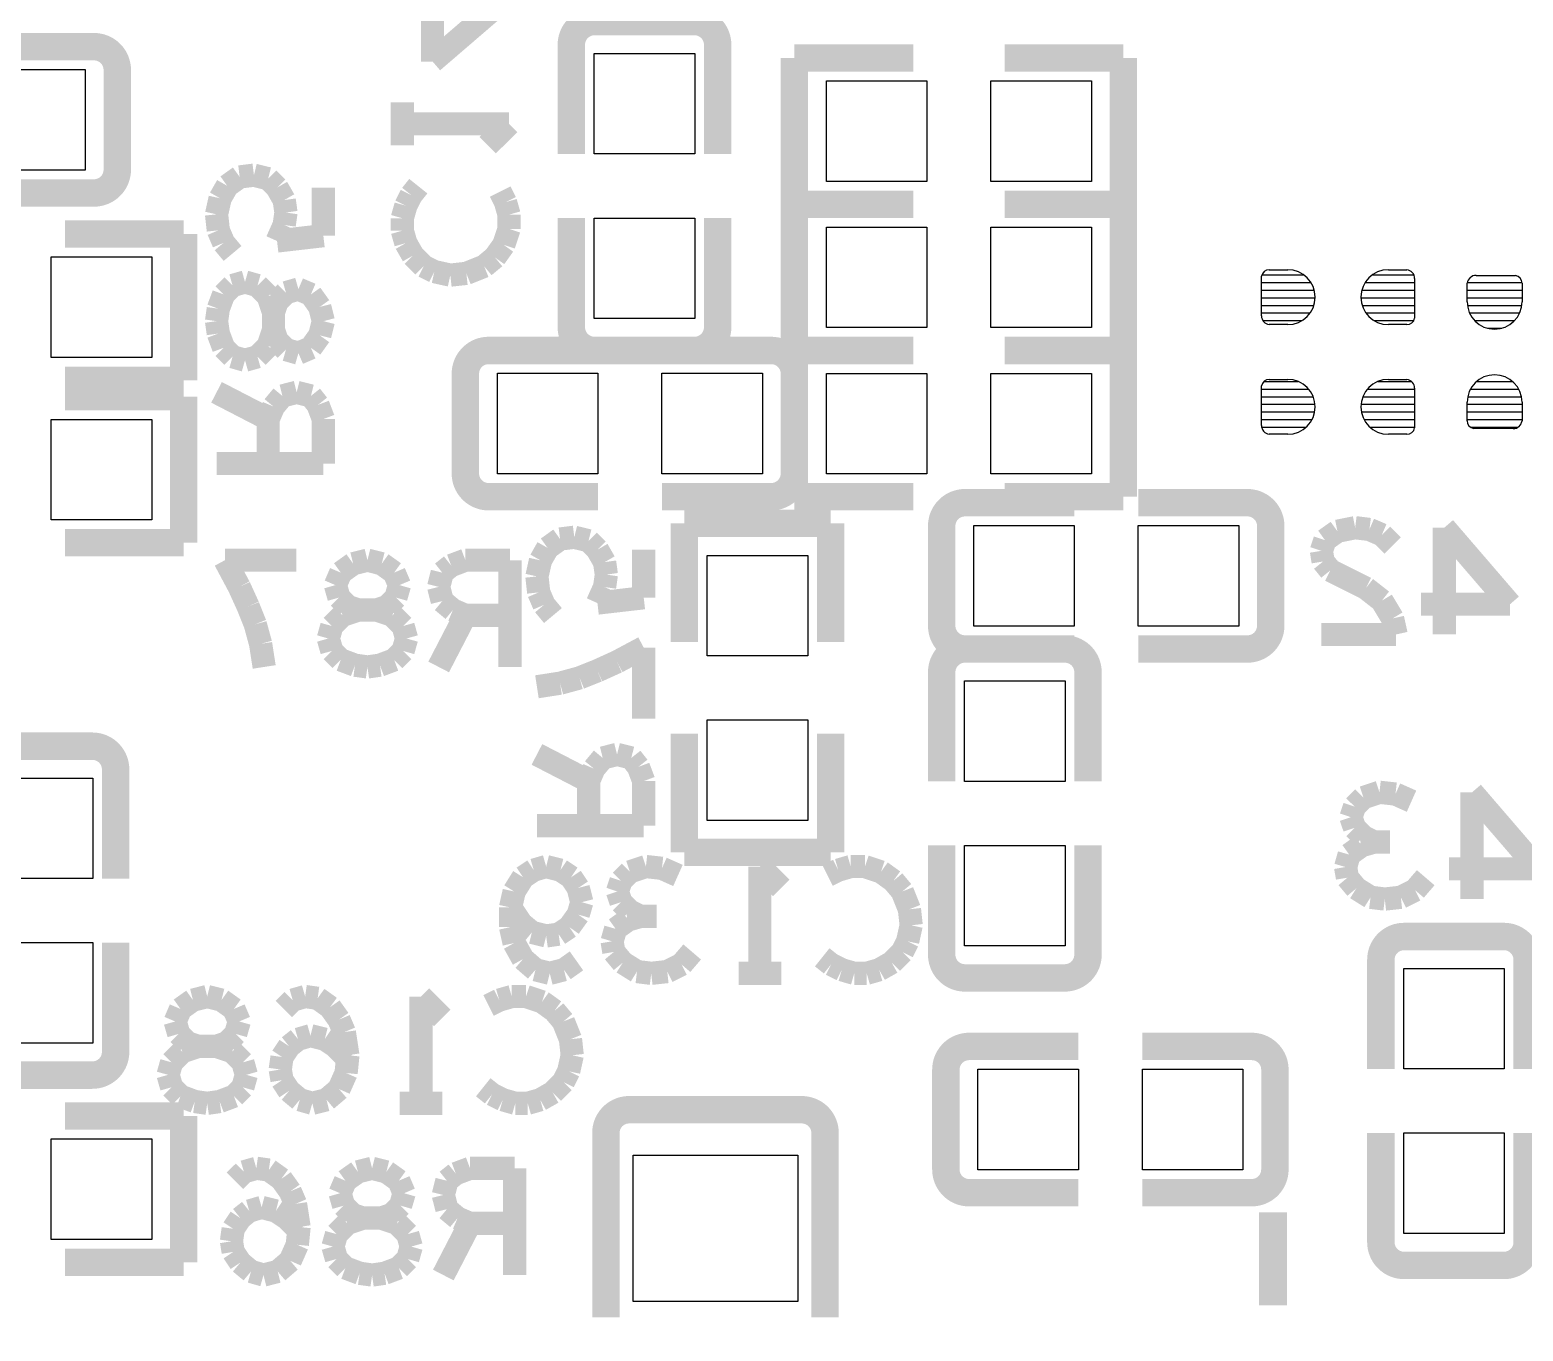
# Model space of a CAD drawing. Extents: x 175.8 to 218.8, y 273.2 to 311.2.
# Drawn here: x 191.01 to 199.17, y 299.56 to 306.68 of the extents above; entities that cross this region are included whole.
import ezdxf

# ---------------------------------------------------------------- set-up
doc = ezdxf.new("R2010")
doc.units = 0
doc.layers.add('MA_DETAILS', color=254, linetype='CONTINUOUS')

# ---------------------------------------------------------------- blocks, each defined once
blk = doc.blocks.new('FIGURE_SQUARE')
blk.add_lwpolyline([(-0.5, -0.5), (-0.5, 0.5), (0.5, 0.5), (0.5, -0.5)], close=True)

msp = doc.modelspace()

# ---------------------------------------------------------------- linework, layer by layer
at = {"layer": 'MA_DETAILS'}
for points, const_width in [([(193.208402, 306.511198), (193.208402, 306.997862)], 0.127), ([(193.626994, 306.87137), (193.208402, 306.511198)], 0.127), ([(194.640962, 306.729892), (194.094608, 306.729892)], 0.150114), ([(191.356742, 306.592224), (190.75908, 306.592224)], 0.150114), ([(193.967608, 306.602892), (193.967608, 306.00523)], 0.150114), ([(194.767962, 306.602892), (194.767962, 306.00523)], 0.150114), ([(195.83781, 306.529994), (195.187824, 306.529994)], 0.150114), ([(195.187824, 306.529994), (195.187824, 305.729894)], 0.150114), ([(196.337682, 306.529994), (196.987668, 306.529994)], 0.150114), ([(196.987668, 306.529994), (196.987668, 305.729894)], 0.150114), ([(191.483742, 305.91887), (191.483742, 306.465224)], 0.150114), ([(193.042794, 306.053236), (193.042794, 306.286916)], 0.127), ([(193.042794, 306.170076), (193.626994, 306.170076)], 0.127), ([(193.626994, 306.170076), (193.510154, 306.053236)], 0.127), ([(192.085214, 305.830732), (192.153286, 305.8795)], 0.127), ([(192.153286, 305.8795), (192.231264, 305.889152)], 0.127), ([(192.231264, 305.889152), (192.309242, 305.869848)], 0.127), ([(192.309242, 305.869848), (192.357756, 305.82108)], 0.127), ([(191.356742, 305.79187), (190.75908, 305.79187)], 0.150114), ([(192.046352, 305.76266), (192.085214, 305.830732)], 0.127), ([(192.357756, 305.82108), (192.396872, 305.753008)], 0.127), ([(192.610994, 305.55819), (192.610994, 305.82108)], 0.127), ([(193.062352, 305.72202), (193.091562, 305.78044)], 0.127), ([(193.091562, 305.78044), (193.130424, 305.828954)], 0.127), ([(193.578226, 305.799744), (193.607436, 305.741324)], 0.127), ([(192.026794, 305.67503), (192.046352, 305.76266)], 0.127), ([(192.396872, 305.753008), (192.406524, 305.684682)], 0.127), ([(192.406524, 305.684682), (192.396872, 305.61661)], 0.127), ([(193.042794, 305.653694), (193.062352, 305.72202)], 0.127), ([(193.607436, 305.741324), (193.626994, 305.673252)], 0.127), ([(195.83781, 305.729894), (195.187824, 305.729894)], 0.150114), ([(195.187824, 305.729894), (195.187824, 304.929794)], 0.150114), ([(195.187824, 305.729894), (195.83781, 305.729894)], 0.150114), ([(196.337682, 305.729894), (196.987668, 305.729894)], 0.150114), ([(196.987668, 305.729894), (196.337682, 305.729894)], 0.150114), ([(196.987668, 305.729894), (196.987668, 304.929794)], 0.150114), ([(192.036446, 305.5874), (192.026794, 305.67503)], 0.127), ([(192.396872, 305.61661), (192.357756, 305.52898)], 0.127), ([(193.042794, 305.585622), (193.042794, 305.653694)], 0.127), ([(193.626994, 305.673252), (193.626994, 305.595274)], 0.127), ([(193.967608, 305.057048), (193.967608, 305.65471)], 0.150114), ([(194.767962, 305.057048), (194.767962, 305.65471)], 0.150114), ([(191.19723, 305.566826), (191.847216, 305.566826)], 0.150114), ([(191.847216, 305.566826), (191.847216, 304.766726)], 0.150114), ([(192.065656, 305.519328), (192.036446, 305.5874)], 0.127), ([(192.357756, 305.52898), (192.610994, 305.55819)], 0.127), ([(193.062352, 305.51755), (193.042794, 305.585622)], 0.127), ([(193.626994, 305.595274), (193.597784, 305.507644)], 0.127), ([(192.114424, 305.460908), (192.065656, 305.519328)], 0.127), ([(193.101214, 305.449224), (193.062352, 305.51755)], 0.127), ([(193.159634, 305.390804), (193.101214, 305.449224)], 0.127), ([(193.549016, 305.439572), (193.490596, 305.390804)], 0.127), ([(193.597784, 305.507644), (193.549016, 305.439572)], 0.127), ([(193.218054, 305.361594), (193.159634, 305.390804)], 0.127), ([(193.305684, 305.34229), (193.218054, 305.361594)], 0.127), ([(193.490596, 305.390804), (193.393314, 305.351942)], 0.127), ([(192.065656, 305.236626), (192.114424, 305.285394)], 0.127), ([(192.114424, 305.285394), (192.182496, 305.304698)], 0.127), ([(192.182496, 305.304698), (192.250822, 305.285394)], 0.127), ([(192.250822, 305.285394), (192.309242, 305.226974)], 0.127), ([(193.393314, 305.351942), (193.305684, 305.34229)], 0.127), ([(192.036446, 305.158648), (192.065656, 305.236626)], 0.127), ([(192.309242, 305.226974), (192.338452, 305.139344)], 0.127), ([(192.357756, 305.197764), (192.338452, 305.139344)], 0.127), ([(192.406524, 305.246278), (192.357756, 305.197764)], 0.127), ([(192.474596, 305.265836), (192.406524, 305.246278)], 0.127), ([(192.542922, 305.236626), (192.474596, 305.265836)], 0.127), ([(192.591436, 305.168554), (192.542922, 305.236626)], 0.127), ([(192.026794, 305.090576), (192.036446, 305.158648)], 0.127), ([(192.338452, 305.139344), (192.338452, 305.041808)], 0.127), ([(192.338452, 305.139344), (192.338452, 305.041808)], 0.127), ([(192.610994, 305.090576), (192.591436, 305.168554)], 0.127), ([(192.036446, 305.022504), (192.026794, 305.090576)], 0.127), ([(192.338452, 305.041808), (192.309242, 304.954178)], 0.127), ([(192.338452, 305.041808), (192.357756, 304.983388)], 0.127), ([(192.591436, 305.012598), (192.610994, 305.090576)], 0.127), ([(192.065656, 304.944526), (192.036446, 305.022504)], 0.127), ([(192.309242, 304.954178), (192.250822, 304.895758)], 0.127), ([(192.357756, 304.983388), (192.406524, 304.934874)], 0.127), ([(192.542922, 304.944526), (192.591436, 305.012598)], 0.127), ([(192.114424, 304.895758), (192.065656, 304.944526)], 0.127), ([(192.182496, 304.876454), (192.114424, 304.895758)], 0.127), ([(192.250822, 304.895758), (192.182496, 304.876454)], 0.127), ([(192.406524, 304.934874), (192.474596, 304.915316)], 0.127), ([(192.474596, 304.915316), (192.542922, 304.944526)], 0.127), ([(193.51498, 304.930048), (194.112642, 304.930048)], 0.150114), ([(194.094608, 304.930048), (194.640962, 304.930048)], 0.150114), ([(195.060824, 304.930048), (194.463162, 304.930048)], 0.150114), ([(195.187824, 304.929794), (195.83781, 304.929794)], 0.150114), ([(195.83781, 304.929794), (195.187824, 304.929794)], 0.150114), ([(195.187824, 304.929794), (195.187824, 304.129694)], 0.150114), ([(196.987668, 304.929794), (196.337682, 304.929794)], 0.150114), ([(196.337682, 304.929794), (196.987668, 304.929794)], 0.150114), ([(196.987668, 304.929794), (196.987668, 304.129694)], 0.150114), ([(193.38798, 304.803048), (193.38798, 304.256694)], 0.150114), ([(195.187824, 304.256694), (195.187824, 304.803048)], 0.150114), ([(191.847216, 304.766726), (191.19723, 304.766726)], 0.150114), ([(191.19723, 304.677826), (191.847216, 304.677826)], 0.150114), ([(191.847216, 304.677826), (191.847216, 303.877726)], 0.150114), ([(192.309242, 304.55489), (192.026794, 304.70094)], 0.127), ([(192.338452, 304.622962), (192.309242, 304.55489)], 0.127), ([(192.386966, 304.681382), (192.338452, 304.622962)], 0.127), ([(192.464944, 304.70094), (192.386966, 304.681382)], 0.127), ([(192.542922, 304.681382), (192.464944, 304.70094)], 0.127), ([(192.581784, 304.632614), (192.542922, 304.681382)], 0.127), ([(192.610994, 304.55489), (192.581784, 304.632614)], 0.127), ([(192.309242, 304.55489), (192.309242, 304.311304)], 0.127), ([(192.610994, 304.311304), (192.610994, 304.55489)], 0.127), ([(192.026794, 304.311304), (192.610994, 304.311304)], 0.127), ([(193.51498, 304.129694), (194.112642, 304.129694)], 0.150114), ([(195.060824, 304.129694), (194.463162, 304.129694)], 0.150114), ([(195.187824, 304.129694), (195.83781, 304.129694)], 0.150114), ([(196.987668, 304.129694), (196.337682, 304.129694)], 0.150114), ([(196.120512, 304.096928), (196.718174, 304.096928)], 0.150114), ([(197.666356, 304.096928), (197.068694, 304.096928)], 0.150114), ([(194.585844, 303.983898), (195.385944, 303.983898)], 0.150114), ([(194.585844, 303.333912), (194.585844, 303.983898)], 0.150114), ([(195.385944, 303.983898), (195.385944, 303.333912)], 0.150114), ([(195.993512, 303.969928), (195.993512, 303.423574)], 0.150114), ([(197.793356, 303.423574), (197.793356, 303.969928)], 0.150114), ([(191.847216, 303.877726), (191.19723, 303.877726)], 0.150114), ([(193.837814, 303.849532), (193.905886, 303.8983)], 0.127), ([(193.905886, 303.8983), (193.983864, 303.907952)], 0.127), ([(193.983864, 303.907952), (194.061842, 303.888648)], 0.127), ([(194.061842, 303.888648), (194.110356, 303.83988)], 0.127), ([(198.090028, 303.892204), (198.07047, 303.833784)], 0.127), ([(198.1581, 303.940718), (198.090028, 303.892204)], 0.127), ([(198.255382, 303.960276), (198.1581, 303.940718)], 0.127), ([(198.33336, 303.950624), (198.255382, 303.960276)], 0.127), ([(198.401432, 303.921414), (198.33336, 303.950624)], 0.127), ([(198.459852, 303.862994), (198.401432, 303.921414)], 0.127), ([(198.742554, 303.960276), (199.102726, 303.541684)], 0.127), ([(198.742554, 303.376076), (198.742554, 303.960276)], 0.127), ([(193.798952, 303.78146), (193.837814, 303.849532)], 0.127), ([(194.110356, 303.83988), (194.149472, 303.771808)], 0.127), ([(194.363594, 303.57699), (194.363594, 303.83988)], 0.127), ([(198.07047, 303.833784), (198.080122, 303.775364)], 0.127), ([(192.073022, 303.782476), (192.462658, 303.782476)], 0.127), ([(192.151, 303.636426), (192.073022, 303.782476)], 0.127), ([(192.774316, 303.762918), (192.706244, 303.714404)], 0.127), ([(192.852294, 303.782476), (192.774316, 303.762918)], 0.127), ([(192.930272, 303.762918), (192.852294, 303.782476)], 0.127), ([(192.998344, 303.714404), (192.930272, 303.762918)], 0.127), ([(193.310256, 303.753266), (193.261488, 303.714404)], 0.127), ([(193.38798, 303.782476), (193.310256, 303.753266)], 0.127), ([(193.631566, 303.782476), (193.38798, 303.782476)], 0.127), ([(193.631566, 303.198276), (193.631566, 303.782476)], 0.127), ([(193.779394, 303.69383), (193.798952, 303.78146)], 0.127), ([(194.149472, 303.771808), (194.159124, 303.703482)], 0.127), ([(198.080122, 303.775364), (198.119238, 303.726596)], 0.127), ([(198.119238, 303.726596), (198.313802, 303.629314)], 0.127), ([(192.706244, 303.714404), (192.677034, 303.646078)], 0.127), ([(192.677034, 303.646078), (192.696592, 303.578006)], 0.127), ([(193.027554, 303.646078), (192.998344, 303.714404)], 0.127), ([(193.007996, 303.578006), (193.027554, 303.646078)], 0.127), ([(193.261488, 303.714404), (193.24193, 303.636426)], 0.127), ([(193.789046, 303.6062), (193.779394, 303.69383)], 0.127), ([(194.159124, 303.703482), (194.149472, 303.63541)], 0.127), ([(192.199768, 303.529238), (192.151, 303.636426)], 0.127), ([(192.696592, 303.578006), (192.745106, 303.529238)], 0.127), ([(192.959482, 303.529238), (193.007996, 303.578006)], 0.127), ([(193.24193, 303.636426), (193.261488, 303.558448)], 0.127), ([(193.818256, 303.538128), (193.789046, 303.6062)], 0.127), ([(194.149472, 303.63541), (194.110356, 303.54778)], 0.127), ([(194.110356, 303.54778), (194.363594, 303.57699)], 0.127), ([(198.313802, 303.629314), (198.401432, 303.560988)], 0.127), ([(198.401432, 303.560988), (198.459852, 303.463706)], 0.127), ([(192.23863, 303.431956), (192.199768, 303.529238)], 0.127), ([(192.657476, 303.422304), (192.715896, 303.480724)], 0.127), ([(192.715896, 303.480724), (192.803526, 303.509934)], 0.127), ([(192.745106, 303.529238), (192.803526, 303.509934)], 0.127), ([(192.803526, 303.509934), (192.901062, 303.509934)], 0.127), ([(192.803526, 303.509934), (192.901062, 303.509934)], 0.127), ([(192.901062, 303.509934), (192.959482, 303.529238)], 0.127), ([(192.901062, 303.509934), (192.988692, 303.480724)], 0.127), ([(192.988692, 303.480724), (193.047112, 303.422304)], 0.127), ([(193.38798, 303.480724), (193.24193, 303.198276)], 0.127), ([(193.261488, 303.558448), (193.319908, 303.509934)], 0.127), ([(193.319908, 303.509934), (193.38798, 303.480724)], 0.127), ([(193.38798, 303.480724), (193.631566, 303.480724)], 0.127), ([(193.867024, 303.479708), (193.818256, 303.538128)], 0.127), ([(199.102726, 303.541684), (198.616062, 303.541684)], 0.127), ([(192.26784, 303.324768), (192.23863, 303.431956)], 0.127), ([(192.638172, 303.353978), (192.657476, 303.422304)], 0.127), ([(193.047112, 303.422304), (193.066416, 303.353978)], 0.127), ([(198.459852, 303.463706), (198.47941, 303.376076)], 0.127), ([(192.287398, 303.198276), (192.26784, 303.324768)], 0.127), ([(192.657476, 303.285906), (192.638172, 303.353978)], 0.127), ([(193.066416, 303.353978), (193.047112, 303.285906)], 0.127), ([(198.47941, 303.376076), (198.07047, 303.376076)], 0.127), ([(192.706244, 303.237138), (192.657476, 303.285906)], 0.127), ([(192.784222, 303.207928), (192.706244, 303.237138)], 0.127), ([(192.998344, 303.237138), (192.920366, 303.207928)], 0.127), ([(193.047112, 303.285906), (192.998344, 303.237138)], 0.127), ([(194.217544, 303.226216), (194.363594, 303.304194)], 0.127), ([(194.363594, 303.304194), (194.363594, 302.914558)], 0.127), ([(196.666866, 303.296574), (196.120512, 303.296574)], 0.150114), ([(196.120512, 303.296574), (196.718174, 303.296574)], 0.150114), ([(197.666356, 303.296574), (197.068694, 303.296574)], 0.150114), ([(192.852294, 303.198276), (192.784222, 303.207928)], 0.127), ([(192.920366, 303.207928), (192.852294, 303.198276)], 0.127), ([(194.013074, 303.138586), (194.110356, 303.177448)], 0.127), ([(194.110356, 303.177448), (194.217544, 303.226216)], 0.127), ([(195.993512, 303.169574), (195.993512, 302.571912)], 0.150114), ([(196.793866, 303.169574), (196.793866, 302.571912)], 0.150114), ([(193.779394, 303.089818), (193.905886, 303.109376)], 0.127), ([(193.905886, 303.109376), (194.013074, 303.138586)], 0.127), ([(194.585844, 302.83404), (194.585844, 302.184054)], 0.150114), ([(195.385944, 302.184054), (195.385944, 302.83404)], 0.150114), ([(191.347598, 302.764698), (190.801244, 302.764698)], 0.150114), ([(194.061842, 302.57369), (193.779394, 302.71974)], 0.127), ([(194.139566, 302.700182), (194.091052, 302.641762)], 0.127), ([(194.217544, 302.71974), (194.139566, 302.700182)], 0.127), ([(194.295522, 302.700182), (194.217544, 302.71974)], 0.127), ([(194.334384, 302.651414), (194.295522, 302.700182)], 0.127), ([(191.474598, 302.637698), (191.474598, 302.040036)], 0.150114), ([(194.091052, 302.641762), (194.061842, 302.57369)], 0.127), ([(194.363594, 302.57369), (194.334384, 302.651414)], 0.127), ([(194.061842, 302.57369), (194.061842, 302.330104)], 0.127), ([(194.363594, 302.330104), (194.363594, 302.57369)], 0.127), ([(198.300594, 302.483266), (198.388224, 302.512476)], 0.127), ([(198.388224, 302.512476), (198.475854, 302.502824)], 0.127), ([(198.475854, 302.502824), (198.563484, 302.463708)], 0.127), ([(198.8947, 302.512476), (199.254872, 302.093884)], 0.127), ([(198.8947, 301.928276), (198.8947, 302.512476)], 0.127), ([(198.232268, 302.376078), (198.251826, 302.434498)], 0.127), ([(198.251826, 302.434498), (198.300594, 302.483266)], 0.127), ([(198.251826, 302.317658), (198.232268, 302.376078)], 0.127), ([(193.779394, 302.330104), (194.363594, 302.330104)], 0.127), ([(198.300594, 302.269144), (198.251826, 302.317658)], 0.127), ([(198.359014, 302.239934), (198.300594, 302.269144)], 0.127), ([(194.585844, 302.184054), (195.385944, 302.184054)], 0.150114), ([(195.993512, 301.62373), (195.993512, 302.221392)], 0.150114), ([(196.793866, 301.62373), (196.793866, 302.221392)], 0.150114), ([(198.203058, 302.103536), (198.222616, 302.171608)], 0.127), ([(198.222616, 302.171608), (198.290688, 302.220376)], 0.127), ([(198.290688, 302.220376), (198.359014, 302.239934)], 0.127), ([(198.359014, 302.239934), (198.446644, 302.239934)], 0.127), ([(193.761868, 302.086518), (193.82994, 302.106076)], 0.127), ([(193.82994, 302.106076), (193.907918, 302.086518)], 0.127), ([(194.287902, 302.076866), (194.375532, 302.106076)], 0.127), ([(194.375532, 302.106076), (194.463162, 302.096424)], 0.127), ([(194.463162, 302.096424), (194.550792, 302.057308)], 0.127), ([(194.998848, 302.106076), (195.115688, 301.989236)], 0.127), ([(194.998848, 301.521876), (194.998848, 302.106076)], 0.127), ([(195.4276, 302.086518), (195.495672, 302.106076)], 0.127), ([(195.495672, 302.106076), (195.57365, 302.106076)], 0.127), ([(195.57365, 302.106076), (195.66128, 302.076866)], 0.127), ([(198.212964, 302.045116), (198.203058, 302.103536)], 0.127), ([(199.254872, 302.093884), (198.768208, 302.093884)], 0.127), ([(193.65468, 301.969678), (193.703448, 302.047656)], 0.127), ([(193.703448, 302.047656), (193.761868, 302.086518)], 0.127), ([(193.907918, 302.086518), (193.966338, 302.047656)], 0.127), ([(193.966338, 302.047656), (194.0052, 301.989236)], 0.127), ([(194.219576, 301.969678), (194.239134, 302.028098)], 0.127), ([(194.239134, 302.028098), (194.287902, 302.076866)], 0.127), ([(195.36918, 302.057308), (195.4276, 302.086518)], 0.127), ([(195.66128, 302.076866), (195.729352, 302.028098)], 0.127), ([(195.729352, 302.028098), (195.77812, 301.969678)], 0.127), ([(198.261478, 301.986696), (198.212964, 302.045116)], 0.127), ([(198.641208, 302.045116), (198.582788, 301.977044)], 0.127), ([(193.635122, 301.882048), (193.65468, 301.969678)], 0.127), ([(194.0052, 301.989236), (194.024758, 301.911258)], 0.127), ([(194.239134, 301.911258), (194.219576, 301.969678)], 0.127), ([(195.77812, 301.969678), (195.816982, 301.872396)], 0.127), ([(198.339456, 301.937928), (198.261478, 301.986696)], 0.127), ([(198.417434, 301.928276), (198.339456, 301.937928)], 0.127), ([(198.505064, 301.937928), (198.417434, 301.928276)], 0.127), ([(198.582788, 301.977044), (198.505064, 301.937928)], 0.127), ([(193.693542, 301.794418), (193.635122, 301.882048)], 0.127), ([(193.635122, 301.775114), (193.635122, 301.882048)], 0.127), ([(194.024758, 301.911258), (194.0052, 301.843186)], 0.127), ([(194.287902, 301.862744), (194.239134, 301.911258)], 0.127), ([(194.346322, 301.833534), (194.287902, 301.862744)], 0.127), ([(195.816982, 301.872396), (195.826634, 301.784766)], 0.127), ([(193.65468, 301.687484), (193.635122, 301.775114)], 0.127), ([(193.751962, 301.745904), (193.693542, 301.794418)], 0.127), ([(193.956432, 301.775114), (193.898012, 301.735998)], 0.127), ([(194.0052, 301.843186), (193.956432, 301.775114)], 0.127), ([(194.190366, 301.697136), (194.209924, 301.765208)], 0.127), ([(194.209924, 301.765208), (194.277996, 301.813976)], 0.127), ([(194.277996, 301.813976), (194.346322, 301.833534)], 0.127), ([(194.346322, 301.833534), (194.433952, 301.833534)], 0.127), ([(195.826634, 301.784766), (195.80733, 301.697136)], 0.127), ([(191.474598, 301.091854), (191.474598, 301.689516)], 0.150114), ([(193.703448, 301.599854), (193.65468, 301.687484)], 0.127), ([(193.82994, 301.726346), (193.751962, 301.745904)], 0.127), ([(193.898012, 301.735998), (193.82994, 301.726346)], 0.127), ([(194.200272, 301.638716), (194.190366, 301.697136)], 0.127), ([(195.80733, 301.697136), (195.77812, 301.638716)], 0.127), ([(199.069198, 301.723298), (198.522844, 301.723298)], 0.150114), ([(193.77152, 301.541434), (193.703448, 301.599854)], 0.127), ([(194.248786, 301.580296), (194.200272, 301.638716)], 0.127), ([(194.628516, 301.638716), (194.570096, 301.570644)], 0.127), ([(195.388484, 301.570644), (195.33997, 301.609506)], 0.127), ([(195.77812, 301.638716), (195.7197, 301.580296)], 0.127), ([(198.395844, 301.596298), (198.395844, 300.998636)], 0.150114), ([(199.196198, 301.596298), (199.196198, 300.998636)], 0.150114), ([(193.849498, 301.521876), (193.77152, 301.541434)], 0.127), ([(193.927222, 301.541434), (193.849498, 301.521876)], 0.127), ([(193.995548, 301.589948), (193.927222, 301.541434)], 0.127), ([(194.326764, 301.531528), (194.248786, 301.580296)], 0.127), ([(194.404742, 301.521876), (194.326764, 301.531528)], 0.127), ([(194.492372, 301.531528), (194.404742, 301.521876)], 0.127), ([(194.570096, 301.570644), (194.492372, 301.531528)], 0.127), ([(195.115688, 301.521876), (194.882008, 301.521876)], 0.127), ([(195.446904, 301.541434), (195.388484, 301.570644)], 0.127), ([(195.51523, 301.521876), (195.446904, 301.541434)], 0.127), ([(195.583302, 301.521876), (195.51523, 301.521876)], 0.127), ([(195.651374, 301.541434), (195.583302, 301.521876)], 0.127), ([(195.7197, 301.580296), (195.651374, 301.541434)], 0.127), ([(196.120512, 301.49673), (196.666866, 301.49673)], 0.150114), ([(191.897762, 301.375318), (191.82969, 301.326804)], 0.127), ([(191.97574, 301.394876), (191.897762, 301.375318)], 0.127), ([(192.053718, 301.375318), (191.97574, 301.394876)], 0.127), ([(192.12179, 301.326804), (192.053718, 301.375318)], 0.127), ([(192.443354, 301.375318), (192.394586, 301.326804)], 0.127), ([(192.511426, 301.394876), (192.443354, 301.375318)], 0.127), ([(192.579752, 301.385224), (192.511426, 301.394876)], 0.127), ([(192.647824, 301.336456), (192.579752, 301.385224)], 0.127), ([(193.144648, 301.394876), (193.261488, 301.278036)], 0.127), ([(193.144648, 300.810676), (193.144648, 301.394876)], 0.127), ([(193.51498, 301.346108), (193.5734, 301.375318)], 0.127), ([(193.5734, 301.375318), (193.641472, 301.394876)], 0.127), ([(193.641472, 301.394876), (193.71945, 301.394876)], 0.127), ([(193.71945, 301.394876), (193.80708, 301.365666)], 0.127), ([(193.80708, 301.365666), (193.875152, 301.316898)], 0.127), ([(191.82969, 301.326804), (191.80048, 301.258478)], 0.127), ([(192.151, 301.258478), (192.12179, 301.326804)], 0.127), ([(192.696592, 301.268384), (192.647824, 301.336456)], 0.127), ([(193.875152, 301.316898), (193.92392, 301.258478)], 0.127), ([(191.80048, 301.258478), (191.820038, 301.190406)], 0.127), ([(192.131442, 301.190406), (192.151, 301.258478)], 0.127), ([(192.725802, 301.200058), (192.696592, 301.268384)], 0.127), ([(192.745106, 301.073566), (192.725802, 301.200058)], 0.127), ([(193.92392, 301.258478), (193.962782, 301.161196)], 0.127), ([(191.820038, 301.190406), (191.868552, 301.141638)], 0.127), ([(191.839342, 301.093124), (191.926972, 301.122334)], 0.127), ([(191.868552, 301.141638), (191.926972, 301.122334)], 0.127), ([(191.926972, 301.122334), (192.024508, 301.122334)], 0.127), ([(191.926972, 301.122334), (192.024508, 301.122334)], 0.127), ([(192.024508, 301.122334), (192.082928, 301.141638)], 0.127), ([(192.024508, 301.122334), (192.112138, 301.093124)], 0.127), ([(192.082928, 301.141638), (192.131442, 301.190406)], 0.127), ([(192.423796, 301.122334), (192.384934, 301.063914)], 0.127), ([(192.472564, 301.161196), (192.423796, 301.122334)], 0.127), ([(192.540636, 301.180754), (192.472564, 301.161196)], 0.127), ([(192.618614, 301.161196), (192.540636, 301.180754)], 0.127), ([(192.677034, 301.122334), (192.618614, 301.161196)], 0.127), ([(192.745106, 301.054008), (192.677034, 301.122334)], 0.127), ([(193.962782, 301.161196), (193.972434, 301.073566)], 0.127), ([(196.143372, 301.121826), (196.741034, 301.121826)], 0.150114), ([(197.689216, 301.121826), (197.091554, 301.121826)], 0.150114), ([(191.761618, 300.966378), (191.780922, 301.034704)], 0.127), ([(191.780922, 301.034704), (191.839342, 301.093124)], 0.127), ([(192.112138, 301.093124), (192.170558, 301.034704)], 0.127), ([(192.170558, 301.034704), (192.189862, 300.966378)], 0.127), ([(192.384934, 301.063914), (192.375282, 300.995588)], 0.127), ([(192.735454, 300.976284), (192.745106, 301.073566)], 0.127), ([(193.972434, 301.073566), (193.95313, 300.985936)], 0.127), ([(190.801244, 300.964854), (191.347598, 300.964854)], 0.150114), ([(191.780922, 300.898306), (191.761618, 300.966378)], 0.127), ([(192.189862, 300.966378), (192.170558, 300.898306)], 0.127), ([(192.375282, 300.995588), (192.384934, 300.937168)], 0.127), ([(192.696592, 300.888654), (192.735454, 300.976284)], 0.127), ([(193.95313, 300.985936), (193.92392, 300.927516)], 0.127), ([(196.016372, 300.994826), (196.016372, 300.448472)], 0.150114), ([(197.816216, 300.448472), (197.816216, 300.994826)], 0.150114), ([(191.82969, 300.849538), (191.780922, 300.898306)], 0.127), ([(192.170558, 300.898306), (192.12179, 300.849538)], 0.127), ([(192.384934, 300.937168), (192.423796, 300.878748)], 0.127), ([(192.423796, 300.878748), (192.482216, 300.830234)], 0.127), ([(192.628266, 300.830234), (192.696592, 300.888654)], 0.127), ([(193.534284, 300.859444), (193.48577, 300.898306)], 0.127), ([(193.8655, 300.869096), (193.797174, 300.830234)], 0.127), ([(193.92392, 300.927516), (193.8655, 300.869096)], 0.127), ([(191.907668, 300.820328), (191.82969, 300.849538)], 0.127), ([(191.97574, 300.810676), (191.907668, 300.820328)], 0.127), ([(192.043812, 300.820328), (191.97574, 300.810676)], 0.127), ([(192.12179, 300.849538), (192.043812, 300.820328)], 0.127), ([(192.482216, 300.830234), (192.550542, 300.810676)], 0.127), ([(192.550542, 300.810676), (192.628266, 300.830234)], 0.127), ([(193.261488, 300.810676), (193.027808, 300.810676)], 0.127), ([(193.592704, 300.830234), (193.534284, 300.859444)], 0.127), ([(193.66103, 300.810676), (193.592704, 300.830234)], 0.127), ([(193.729102, 300.810676), (193.66103, 300.810676)], 0.127), ([(193.797174, 300.830234), (193.729102, 300.810676)], 0.127), ([(195.228464, 300.77537), (194.283584, 300.77537)], 0.150114), ([(191.19723, 300.740826), (191.847216, 300.740826)], 0.150114), ([(191.847216, 300.740826), (191.847216, 299.940726)], 0.150114), ([(194.156584, 300.64837), (194.156584, 299.638974)], 0.150114), ([(195.355464, 300.64837), (195.355464, 299.638974)], 0.150114), ([(198.395844, 300.050454), (198.395844, 300.648116)], 0.150114), ([(199.196198, 300.050454), (199.196198, 300.648116)], 0.150114), ([(192.1764, 300.435518), (192.127632, 300.387004)], 0.127), ([(192.244472, 300.455076), (192.1764, 300.435518)], 0.127), ([(192.312798, 300.445424), (192.244472, 300.455076)], 0.127), ([(192.38087, 300.396656), (192.312798, 300.445424)], 0.127), ([(192.429638, 300.328584), (192.38087, 300.396656)], 0.127), ([(192.731644, 300.387004), (192.702434, 300.318678)], 0.127), ([(192.799716, 300.435518), (192.731644, 300.387004)], 0.127), ([(192.877694, 300.455076), (192.799716, 300.435518)], 0.127), ([(192.955672, 300.435518), (192.877694, 300.455076)], 0.127), ([(193.023744, 300.387004), (192.955672, 300.435518)], 0.127), ([(193.052954, 300.318678), (193.023744, 300.387004)], 0.127), ([(193.286888, 300.387004), (193.26733, 300.309026)], 0.127), ([(193.335656, 300.425866), (193.286888, 300.387004)], 0.127), ([(193.41338, 300.455076), (193.335656, 300.425866)], 0.127), ([(193.656966, 300.455076), (193.41338, 300.455076)], 0.127), ([(193.656966, 299.870876), (193.656966, 300.455076)], 0.127), ([(192.458848, 300.260258), (192.429638, 300.328584)], 0.127), ([(192.702434, 300.318678), (192.721992, 300.250606)], 0.127), ([(193.033396, 300.250606), (193.052954, 300.318678)], 0.127), ([(193.26733, 300.309026), (193.286888, 300.231048)], 0.127), ([(196.143372, 300.321472), (196.741034, 300.321472)], 0.150114), ([(197.689216, 300.321472), (197.091554, 300.321472)], 0.150114), ([(192.20561, 300.221396), (192.156842, 300.182534)], 0.127), ([(192.273682, 300.240954), (192.20561, 300.221396)], 0.127), ([(192.35166, 300.221396), (192.273682, 300.240954)], 0.127), ([(192.41008, 300.182534), (192.35166, 300.221396)], 0.127), ([(192.478152, 300.133766), (192.458848, 300.260258)], 0.127), ([(192.721992, 300.250606), (192.770506, 300.201838)], 0.127), ([(192.984882, 300.201838), (193.033396, 300.250606)], 0.127), ([(193.286888, 300.231048), (193.345308, 300.182534)], 0.127), ([(197.805294, 300.213776), (197.805294, 299.705776)], 0.1524), ([(192.156842, 300.182534), (192.11798, 300.124114)], 0.127), ([(192.478152, 300.114208), (192.41008, 300.182534)], 0.127), ([(192.4685, 300.036484), (192.478152, 300.133766)], 0.127), ([(192.682876, 300.094904), (192.741296, 300.153324)], 0.127), ([(192.741296, 300.153324), (192.828926, 300.182534)], 0.127), ([(192.770506, 300.201838), (192.828926, 300.182534)], 0.127), ([(192.828926, 300.182534), (192.926462, 300.182534)], 0.127), ([(192.828926, 300.182534), (192.926462, 300.182534)], 0.127), ([(192.926462, 300.182534), (192.984882, 300.201838)], 0.127), ([(192.926462, 300.182534), (193.014092, 300.153324)], 0.127), ([(193.014092, 300.153324), (193.072512, 300.094904)], 0.127), ([(193.41338, 300.153324), (193.26733, 299.870876)], 0.127), ([(193.345308, 300.182534), (193.41338, 300.153324)], 0.127), ([(193.41338, 300.153324), (193.656966, 300.153324)], 0.127), ([(192.11798, 300.124114), (192.108328, 300.055788)], 0.127), ([(192.108328, 300.055788), (192.11798, 299.997368)], 0.127), ([(192.663572, 300.026578), (192.682876, 300.094904)], 0.127), ([(193.072512, 300.094904), (193.091816, 300.026578)], 0.127), ([(192.11798, 299.997368), (192.156842, 299.938948)], 0.127), ([(192.429638, 299.948854), (192.4685, 300.036484)], 0.127), ([(192.682876, 299.958506), (192.663572, 300.026578)], 0.127), ([(193.091816, 300.026578), (193.072512, 299.958506)], 0.127), ([(191.847216, 299.940726), (191.19723, 299.940726)], 0.150114), ([(192.156842, 299.938948), (192.215262, 299.890434)], 0.127), ([(192.215262, 299.890434), (192.283588, 299.870876)], 0.127), ([(192.283588, 299.870876), (192.361312, 299.890434)], 0.127), ([(192.361312, 299.890434), (192.429638, 299.948854)], 0.127), ([(192.731644, 299.909738), (192.682876, 299.958506)], 0.127), ([(192.809622, 299.880528), (192.731644, 299.909738)], 0.127), ([(193.023744, 299.909738), (192.945766, 299.880528)], 0.127), ([(193.072512, 299.958506), (193.023744, 299.909738)], 0.127), ([(198.522844, 299.923454), (199.069198, 299.923454)], 0.150114), ([(192.877694, 299.870876), (192.809622, 299.880528)], 0.127), ([(192.945766, 299.880528), (192.877694, 299.870876)], 0.127)]:
    msp.add_lwpolyline(points, dxfattribs=dict(at, const_width=const_width))
at = {"layer": 'MA_DETAILS', "const_width": 0.150114}
for points in [[(194.094608, 306.729892, 0.414214), (193.967608, 306.602892)], [(194.767962, 306.602892, 0.414214), (194.640962, 306.729892)], [(191.483742, 306.465224, 0.414214), (191.356742, 306.592224)], [(191.356742, 305.79187, 0.414214), (191.483742, 305.91887)], [(193.967608, 305.057048, 0.414214), (194.094608, 304.930048)], [(194.640962, 304.930048, 0.414214), (194.767962, 305.057048)], [(193.51498, 304.930048, 0.414214), (193.38798, 304.803048)], [(195.187824, 304.803048, 0.414214), (195.060824, 304.930048)], [(193.38798, 304.256694, 0.414214), (193.51498, 304.129694)], [(195.060824, 304.129694, 0.414214), (195.187824, 304.256694)], [(196.120512, 304.096928, 0.414214), (195.993512, 303.969928)], [(197.793356, 303.969928, 0.414214), (197.666356, 304.096928)], [(195.993512, 303.423574, 0.414214), (196.120512, 303.296574)], [(197.666356, 303.296574, 0.414214), (197.793356, 303.423574)], [(196.120512, 303.296574, 0.414214), (195.993512, 303.169574)], [(196.793866, 303.169574, 0.414214), (196.666866, 303.296574)], [(191.474598, 302.637698, 0.414214), (191.347598, 302.764698)], [(198.522844, 301.723298, 0.414214), (198.395844, 301.596298)], [(199.196198, 301.596298, 0.414214), (199.069198, 301.723298)], [(195.993512, 301.62373, 0.414214), (196.120512, 301.49673)], [(196.666866, 301.49673, 0.414214), (196.793866, 301.62373)], [(196.143372, 301.121826, 0.414214), (196.016372, 300.994826)], [(197.816216, 300.994826, 0.414214), (197.689216, 301.121826)], [(191.347598, 300.964854, 0.414214), (191.474598, 301.091854)], [(194.283584, 300.77537, 0.414214), (194.156584, 300.64837)], [(195.355464, 300.64837, 0.414214), (195.228464, 300.77537)], [(196.016372, 300.448472, 0.414214), (196.143372, 300.321472)], [(197.689216, 300.321472, 0.414214), (197.816216, 300.448472)], [(198.395844, 300.050454, 0.414214), (198.522844, 299.923454)], [(199.069198, 299.923454, 0.414214), (199.196198, 300.050454)]]:
    msp.add_lwpolyline(points, format="xyb", dxfattribs=at)
at = {"layer": 'MA_DETAILS'}
for points in [[(197.784974, 305.371754, 0.365699), (197.742556, 305.33594)], [(197.886574, 305.071526, 1), (197.886574, 305.371754)], [(198.436738, 305.371754, 1), (198.436738, 305.071526)], [(198.580756, 305.32324, 0.375524), (198.538338, 305.371754)], [(198.91629, 305.340766, 0.375524), (198.867776, 305.298348)], [(199.168004, 305.298348, 0.365699), (199.13219, 305.340766)], [(198.867776, 305.196748, 1), (199.168004, 305.196748)], [(197.742556, 305.12004, 0.375524), (197.784974, 305.071526)], [(198.538338, 305.071526, 0.365699), (198.580756, 305.10734)], [(197.784974, 304.771552, 0.365699), (197.742556, 304.735738)], [(197.886574, 304.471324, 1), (197.886574, 304.771552)], [(198.436738, 304.771552, 1), (198.436738, 304.471324)], [(198.580756, 304.723038, 0.375524), (198.538338, 304.771552)], [(199.168004, 304.646584, 1), (198.867776, 304.646584)], [(198.867776, 304.544984, 0.365699), (198.90359, 304.502566)], [(199.11949, 304.502566, 0.375524), (199.168004, 304.544984)], [(197.742556, 304.519838, 0.375524), (197.784974, 304.471324)], [(198.538338, 304.471324, 0.365699), (198.580756, 304.507138)]]:
    msp.add_lwpolyline(points, format="xyb", dxfattribs=at)
for points in [[(197.744588, 305.34356), (197.974204, 305.34356)], [(197.784974, 305.371754), (197.886574, 305.371754)], [(198.349108, 305.34356), (198.576184, 305.34356)], [(198.436738, 305.371754), (198.538338, 305.371754)], [(198.91629, 305.340766), (199.13219, 305.340766)], [(197.742556, 305.12004), (197.742556, 305.33594)], [(197.742556, 305.301904), (198.01332, 305.301904)], [(197.742556, 305.260248), (198.031608, 305.260248)], [(198.291704, 305.260248), (198.580756, 305.260248)], [(198.309992, 305.301904), (198.580756, 305.301904)], [(198.580756, 305.32324), (198.580756, 305.10734)], [(198.867776, 305.196748), (198.867776, 305.298348)], [(198.867776, 305.260248), (199.168004, 305.260248)], [(198.868284, 305.301904), (199.16775, 305.301904)], [(199.168004, 305.298348), (199.168004, 305.196748)], [(197.742556, 305.218592), (198.036688, 305.218592)], [(197.742556, 305.176936), (198.02983, 305.176936)], [(198.286624, 305.218592), (198.580756, 305.218592)], [(198.293482, 305.176936), (198.580756, 305.176936)], [(198.867776, 305.218592), (199.168004, 305.218592)], [(198.869046, 305.176936), (199.166734, 305.176936)], [(197.742556, 305.13528), (198.009256, 305.13528)], [(198.314056, 305.13528), (198.580756, 305.13528)], [(198.880984, 305.13528), (199.154796, 305.13528)], [(197.75043, 305.093624), (197.96506, 305.093624)], [(197.886574, 305.071526), (197.784974, 305.071526)], [(198.358252, 305.093624), (198.57593, 305.093624)], [(198.538338, 305.071526), (198.436738, 305.071526)], [(198.908924, 305.093624), (199.126856, 305.093624)], [(198.978266, 305.051968), (199.057514, 305.051968)], [(197.784974, 304.771552), (197.886574, 304.771552)], [(198.436738, 304.771552), (198.538338, 304.771552)], [(197.742556, 304.519838), (197.742556, 304.735738)], [(197.742556, 304.71872), (198.000874, 304.71872)], [(197.756272, 304.760376), (197.94347, 304.760376)], [(198.322438, 304.71872), (198.580756, 304.71872)], [(198.379842, 304.760376), (198.563484, 304.760376)], [(198.580756, 304.723038), (198.580756, 304.507138)], [(198.886318, 304.71872), (199.149462, 304.71872)], [(198.9201, 304.760376), (199.11568, 304.760376)], [(197.742556, 304.677064), (198.02602, 304.677064)], [(197.742556, 304.635408), (198.035926, 304.635408)], [(198.287386, 304.635408), (198.580756, 304.635408)], [(198.297292, 304.677064), (198.580756, 304.677064)], [(198.867776, 304.544984), (198.867776, 304.646584)], [(198.867776, 304.635408), (199.168004, 304.635408)], [(198.870824, 304.677064), (199.164956, 304.677064)], [(199.168004, 304.646584), (199.168004, 304.544984)], [(197.742556, 304.593752), (198.034148, 304.593752)], [(197.742556, 304.552096), (198.01967, 304.552096)], [(198.289164, 304.593752), (198.580756, 304.593752)], [(198.303642, 304.552096), (198.580756, 304.552096)], [(198.867776, 304.593752), (199.168004, 304.593752)], [(198.867776, 304.552096), (199.168004, 304.552096)], [(197.743572, 304.51044), (197.987666, 304.51044)], [(197.886574, 304.471324), (197.784974, 304.471324)], [(198.335646, 304.51044), (198.580756, 304.51044)], [(198.538338, 304.471324), (198.436738, 304.471324)], [(198.885302, 304.51044), (199.145906, 304.51044)], [(199.11949, 304.502566), (198.90359, 304.502566)]]:
    msp.add_lwpolyline(points, dxfattribs=at)

# ---------------------------------------------------------------- block references
for p, xscale, yscale in [((194.367658, 306.280058), 0.54991, 0.54991), ((191.033908, 306.19192), 0.54991, 0.54991), ((195.637658, 306.129944), 0.54991, 0.54991), ((196.537834, 306.129944), 0.54991, 0.54991), ((194.367658, 305.379882), 0.54991, 0.54991), ((195.637658, 305.329844), 0.54991, 0.54991), ((196.537834, 305.329844), 0.54991, 0.54991), ((191.397382, 305.166776), 0.54991, 0.54991), ((193.837814, 304.529998), 0.54991, 0.54991), ((194.73799, 304.529998), 0.54991, 0.54991), ((195.637658, 304.529744), 0.54991, 0.54991), ((196.537834, 304.529744), 0.54991, 0.54991), ((191.397382, 304.277776), 0.54991, 0.54991), ((196.443346, 303.696624), 0.54991, 0.54991), ((197.343522, 303.696624), 0.54991, 0.54991), ((194.985894, 303.534064), 0.54991, 0.54991), ((196.393816, 302.84674), 0.54991, 0.54991), ((194.985894, 302.633888), 0.54991, 0.54991), ((191.074294, 302.314864), 0.54991, 0.54991), ((196.393816, 301.946564), 0.54991, 0.54991), ((191.074294, 301.414688), 0.54991, 0.54991), ((198.795894, 301.273464), 0.54991, 0.54991), ((196.466206, 300.721776), 0.54991, 0.54991), ((197.366382, 300.721776), 0.54991, 0.54991), ((191.397382, 300.340776), 0.54991, 0.54991), ((198.795894, 300.373288), 0.54991, 0.54991), ((194.756024, 300.126654), 0.899922, 0.8001)]:
    msp.add_blockref('FIGURE_SQUARE', p, dxfattribs=dict(at, xscale=xscale, yscale=yscale))

doc.saveas('drawing.dxf')
